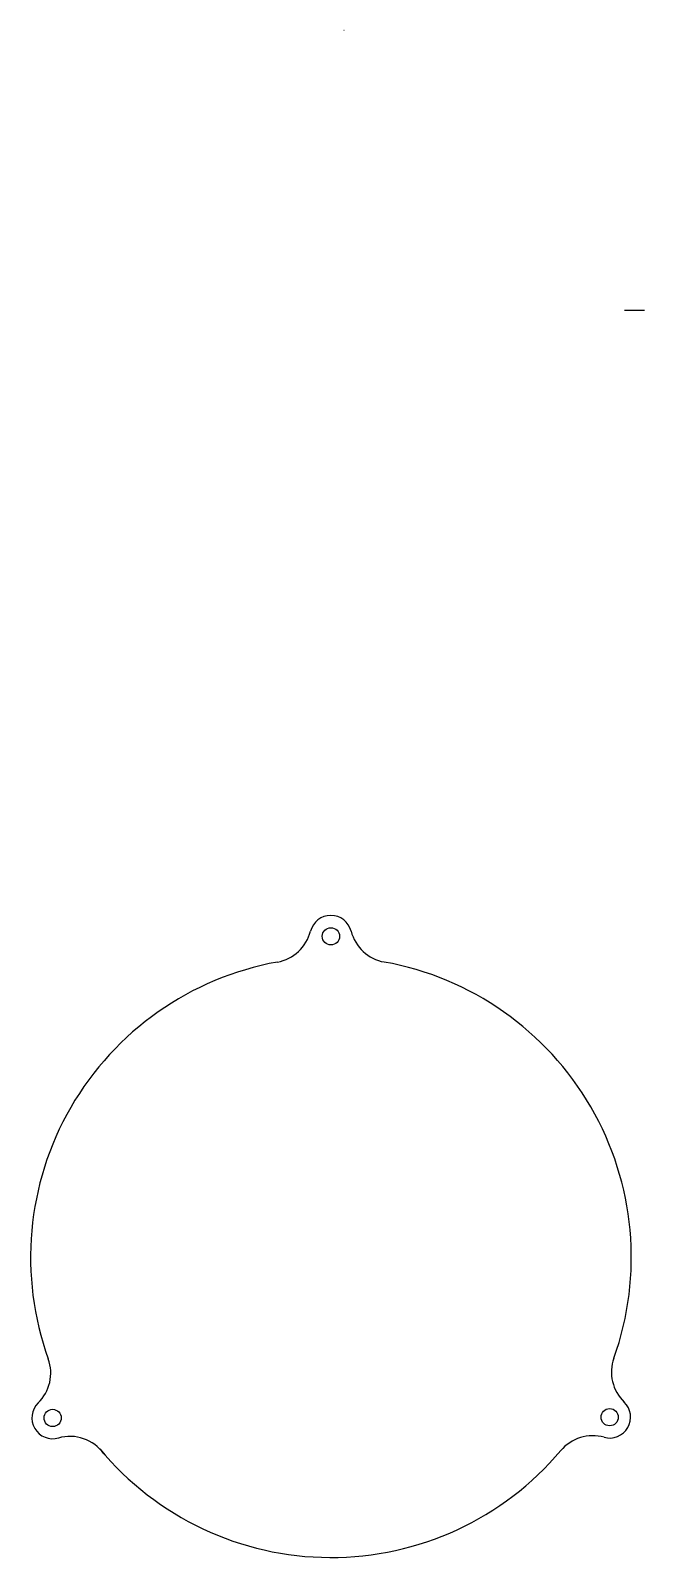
# Model space of a CAD drawing. Header units: millimetres. Extents: x 181 to 425, y 159 to 1094.
# Drawn here: x 258.9 to 412.1, y 712.2 to 1093.8 of the extents above; entities that cross this region are included whole.
import ezdxf

# ---------------------------------------------------------------- set-up
doc = ezdxf.new("R2010")
doc.units = ezdxf.units.MM

msp = doc.modelspace()

# ---------------------------------------------------------------- linework, layer by layer
at = {"extrusion": (-0.00312, 0, 0.999995)}
msp.add_line((337.15, 1093.8, 4.47), (337.09, 1093.8, 24.47), dxfattribs=at)
at = {"extrusion": (-0.00312, -6.92886e-19, 0.999995)}
msp.add_line((412.15, 1023.8, 4.47), (407.15, 1023.8, 4.69), dxfattribs=at)
for centre in [(333.87, 867.43, 0.46), (264.39, 747.07, 0.46), (403.47, 747.25, 0.46)]:
    msp.add_circle(centre, 2.15)
for centre, radius, start, end in [((333.85, 867.43, 0.46), 5.23, 14.2929, 165.7534), ((318.65, 871.29, 0.46), 10.45, 280.2644, 345.7534), ((349.04, 871.3, 0.46), 10.45, 194.2929, 259.7819), ((333.88, 787.2, 0.46), 75, 100.2644, 199.7781), ((333.88, 787.2, 0.46), 75, 340.3827, 79.7819), ((253.47, 758.29, 0.46), 10.45, 314.4112, 19.7781), ((414.37, 758.51, 0.46), 10.45, 160.3827, 225.8717), ((264.44, 747.09, 0.46), 5.23, 134.4112, 285.952), ((403.46, 747.26, 0.46), 5.23, 254.4112, 45.8717), ((268.69, 731.99, 0.46), 10.46, 36.0081, 105.842), ((399.25, 732.16, 0.46), 10.45, 74.4112, 139.9002), ((333.88, 787.2, 0.46), 75, 219.669, 319.9002)]:
    msp.add_arc(centre, radius, start, end)

doc.saveas('drawing.dxf')
